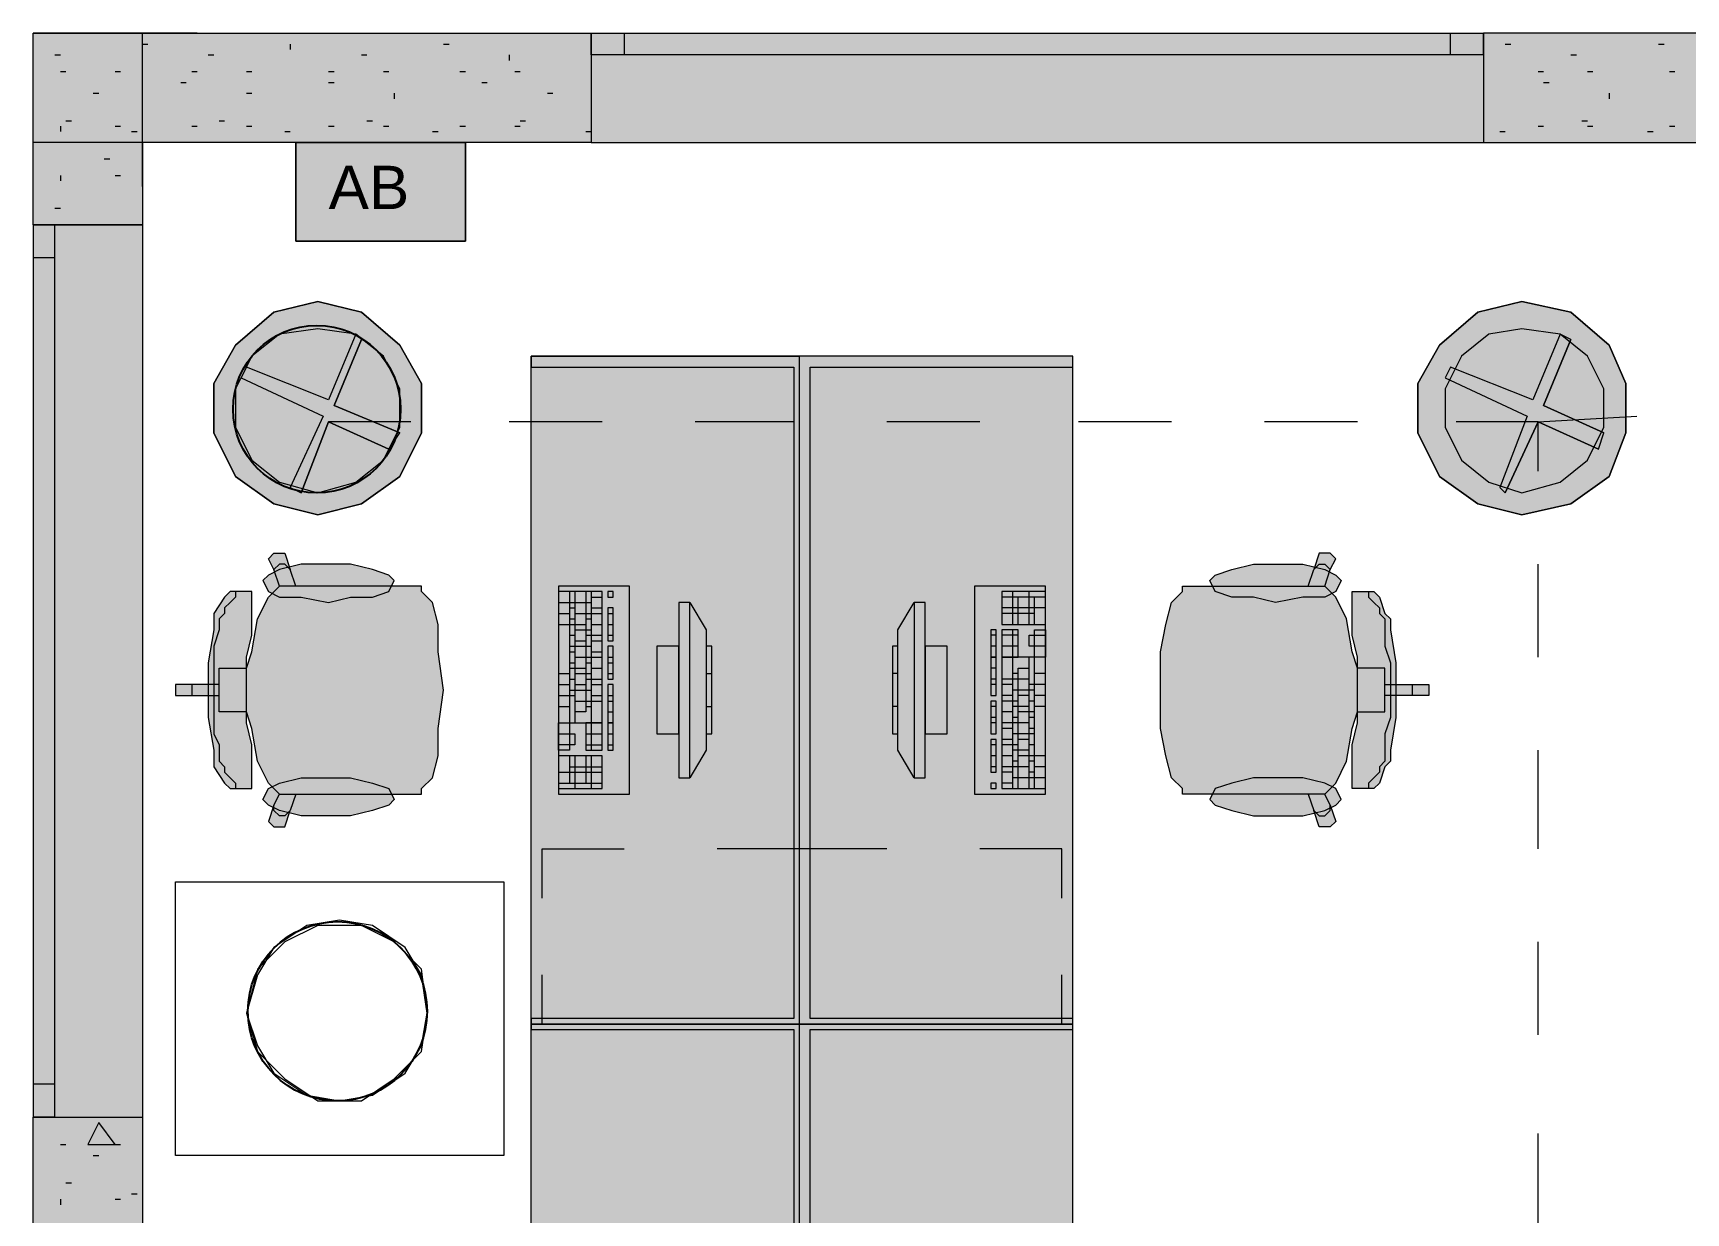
# Model space of a CAD drawing. Header units: inches. Extents: x 0.12 to 8.16, y 2.81 to 8.2.
# Drawn here: x 2.335 to 2.838, y 7.071 to 7.43 of the extents above; entities that cross this region are included whole.
import ezdxf

# ---------------------------------------------------------------- set-up
doc = ezdxf.new("R2010")
doc.units = ezdxf.units.IN
doc.header["$MEASUREMENT"] = 0
for name, color, linetype, true_color in [('PDF_Geometry', 7, 'Continuous', 0x029e21), ('PDF_Solid Fills', 7, 'Continuous', 0xffffff), ('PDF_Text', 7, 'Continuous', 0x5555ff)]:
    doc.layers.add(name, color=color, linetype=linetype, true_color=true_color)
doc.styles.add('PDF F2', font='arial.ttf')

msp = doc.modelspace()

# ---------------------------------------------------------------- hatches: boundary and pattern name
at = {"layer": 'PDF_Solid Fills', "true_color": 0xaaaaaa, "transparency": 33554559}
for points in [[(2.42167, 7.34833), (2.435, 7.345), (2.44667, 7.335), (2.45333, 7.32333), (2.45333, 7.30833), (2.44667, 7.295), (2.435, 7.28667), (2.42167, 7.28333), (2.40833, 7.28667), (2.39667, 7.295), (2.39, 7.30833), (2.39, 7.32333), (2.39667, 7.335), (2.40833, 7.345)], [(2.78833, 7.34833), (2.80333, 7.345), (2.815, 7.335), (2.82, 7.32333), (2.82, 7.30833), (2.815, 7.295), (2.80333, 7.28667), (2.78833, 7.28333), (2.775, 7.28667), (2.76333, 7.295), (2.75667, 7.30833), (2.75667, 7.32333), (2.76333, 7.335), (2.775, 7.345)], [(2.44667, 7.30833), (2.44333, 7.30333), (2.425, 7.31167), (2.41667, 7.29), (2.41333, 7.29167), (2.42333, 7.31333), (2.39833, 7.325), (2.4, 7.32833), (2.425, 7.31833), (2.43333, 7.33833), (2.435, 7.33667), (2.42667, 7.31667)], [(2.81333, 7.30833), (2.81167, 7.30333), (2.79333, 7.31167), (2.78333, 7.29), (2.78167, 7.29167), (2.79, 7.31333), (2.765, 7.325), (2.76667, 7.32833), (2.79167, 7.31833), (2.8, 7.33833), (2.80333, 7.33667), (2.795, 7.31667)]]:
    msp.add_hatch(color=253, dxfattribs=at).paths.add_polyline_path(points)
at = {"layer": 'PDF_Solid Fills', "transparency": 33554559}
for points in [[(2.42167, 7.34), (2.43333, 7.33833), (2.44167, 7.33167), (2.44667, 7.32167), (2.44667, 7.31), (2.44167, 7.3), (2.43333, 7.29333), (2.42167, 7.29), (2.41, 7.29333), (2.40167, 7.3), (2.39667, 7.31), (2.39667, 7.32167), (2.40167, 7.33167), (2.41, 7.33833)], [(2.78833, 7.29), (2.77833, 7.29333), (2.77, 7.3), (2.765, 7.31), (2.765, 7.32167), (2.77, 7.33167), (2.77833, 7.33833), (2.78833, 7.34), (2.8, 7.33833), (2.80833, 7.33167), (2.81333, 7.32167), (2.81333, 7.31), (2.80833, 7.3), (2.8, 7.29333)], [(2.78833, 7.34), (2.8, 7.33833), (2.80833, 7.33167), (2.81333, 7.32167), (2.81333, 7.31), (2.80833, 7.3), (2.8, 7.29333), (2.78833, 7.29), (2.77833, 7.29333), (2.77, 7.3), (2.765, 7.31), (2.765, 7.32167), (2.77, 7.33167), (2.77833, 7.33833)], [(2.56667, 7.32833), (2.48667, 7.32833), (2.48667, 7.33167), (2.65167, 7.33167), (2.65167, 7.32833), (2.57167, 7.32833)], [(2.44333, 7.26167), (2.44833, 7.26167), (2.45333, 7.26167), (2.45333, 7.26), (2.45667, 7.25667), (2.45667, 7.25667), (2.45833, 7.25), (2.45833, 7.24167), (2.45833, 7.24167), (2.46, 7.23), (2.37833, 7.23), (2.37833, 7.23167), (2.38, 7.23167), (2.385, 7.23167), (2.39167, 7.23167), (2.39167, 7.23667), (2.395, 7.23667), (2.4, 7.23667), (2.40167, 7.24167), (2.40333, 7.25167), (2.40667, 7.25833), (2.41, 7.26167), (2.40833, 7.26667), (2.40667, 7.27), (2.40833, 7.27167), (2.41, 7.27167), (2.41167, 7.27167), (2.41333, 7.26667), (2.415, 7.26167)], [(2.425, 7.26833), (2.43167, 7.26833), (2.43833, 7.26667), (2.44333, 7.265), (2.445, 7.26333), (2.44333, 7.26), (2.43833, 7.25833), (2.43167, 7.25833), (2.425, 7.25667), (2.41667, 7.25833), (2.41, 7.25833), (2.40667, 7.26), (2.405, 7.26333), (2.40667, 7.265), (2.41, 7.26667), (2.41667, 7.26833)], [(2.695, 7.26167), (2.72333, 7.26167), (2.725, 7.26667), (2.72667, 7.27167), (2.72833, 7.27167), (2.73, 7.27167), (2.73167, 7.27), (2.73, 7.26667), (2.72833, 7.26167), (2.73167, 7.25833), (2.735, 7.25167), (2.73667, 7.24167), (2.73833, 7.23667), (2.74333, 7.23667), (2.74667, 7.23667), (2.74667, 7.23167), (2.75333, 7.23167), (2.75833, 7.23167), (2.76, 7.23167), (2.76, 7.23), (2.67833, 7.23), (2.67833, 7.24167), (2.67833, 7.24167), (2.68, 7.25), (2.68167, 7.25667), (2.68167, 7.25667), (2.685, 7.26), (2.685, 7.26167), (2.69, 7.26167)], [(2.71333, 7.26833), (2.72167, 7.26833), (2.72833, 7.26667), (2.73167, 7.265), (2.73333, 7.26333), (2.73167, 7.26), (2.72833, 7.25833), (2.72167, 7.25833), (2.71333, 7.25667), (2.70667, 7.25833), (2.7, 7.25833), (2.695, 7.26), (2.69333, 7.26333), (2.695, 7.265), (2.7, 7.26667), (2.70667, 7.26833)], [(2.38833, 7.23833), (2.39, 7.24833), (2.39, 7.25167), (2.39, 7.25333), (2.39333, 7.25833), (2.395, 7.26), (2.4, 7.26), (2.40167, 7.26), (2.40167, 7.25667), (2.40167, 7.25333), (2.40167, 7.24667), (2.4, 7.24), (2.4, 7.23), (2.38833, 7.23)], [(2.75, 7.23833), (2.75, 7.23), (2.73833, 7.23), (2.73833, 7.24), (2.73667, 7.24667), (2.73667, 7.25333), (2.73667, 7.25667), (2.73667, 7.26), (2.73833, 7.26), (2.74333, 7.26), (2.745, 7.25833), (2.74667, 7.25333), (2.74833, 7.25167), (2.74833, 7.24833)], [(2.53167, 7.25667), (2.535, 7.25667), (2.54, 7.24833), (2.54, 7.24333), (2.54167, 7.24333), (2.54167, 7.21667), (2.54, 7.21667), (2.54, 7.21167), (2.535, 7.20333), (2.53167, 7.20333), (2.53167, 7.21667), (2.525, 7.21667), (2.525, 7.24333), (2.53167, 7.24333)], [(2.60667, 7.20333), (2.60333, 7.20333), (2.59833, 7.21167), (2.59833, 7.21667), (2.59667, 7.21667), (2.59667, 7.24333), (2.59833, 7.24333), (2.59833, 7.24833), (2.60333, 7.25667), (2.60667, 7.25667), (2.60667, 7.24333), (2.61333, 7.24333), (2.61333, 7.21667), (2.60667, 7.21667)], [(2.44333, 7.19833), (2.415, 7.19833), (2.41333, 7.19333), (2.41167, 7.18833), (2.41, 7.18833), (2.40833, 7.18833), (2.40667, 7.19), (2.40833, 7.195), (2.41, 7.19833), (2.40667, 7.20167), (2.40333, 7.20833), (2.40167, 7.21833), (2.4, 7.22333), (2.395, 7.22333), (2.39167, 7.22333), (2.39167, 7.22833), (2.385, 7.22833), (2.38, 7.22833), (2.37833, 7.22833), (2.37833, 7.23), (2.46, 7.23), (2.45833, 7.21833), (2.45833, 7.21833), (2.45833, 7.21), (2.45667, 7.20333), (2.45667, 7.20333), (2.45333, 7.2), (2.45333, 7.19833), (2.44833, 7.19833)], [(2.38833, 7.22167), (2.38833, 7.23), (2.4, 7.23), (2.4, 7.22), (2.40167, 7.21333), (2.40167, 7.20667), (2.40167, 7.20333), (2.40167, 7.2), (2.4, 7.2), (2.395, 7.2), (2.39333, 7.20167), (2.39, 7.20667), (2.39, 7.20833), (2.39, 7.21167)], [(2.695, 7.19833), (2.69, 7.19833), (2.685, 7.19833), (2.685, 7.2), (2.68167, 7.20333), (2.68167, 7.20333), (2.68, 7.21), (2.67833, 7.21833), (2.67833, 7.21833), (2.67833, 7.23), (2.76, 7.23), (2.76, 7.22833), (2.75833, 7.22833), (2.75333, 7.22833), (2.74667, 7.22833), (2.74667, 7.22333), (2.74333, 7.22333), (2.73833, 7.22333), (2.73667, 7.21833), (2.735, 7.20833), (2.73167, 7.20167), (2.72833, 7.19833), (2.73, 7.195), (2.73167, 7.19), (2.73, 7.18833), (2.72833, 7.18833), (2.72667, 7.18833), (2.725, 7.19333), (2.72333, 7.19833)], [(2.75, 7.22167), (2.74833, 7.21167), (2.74833, 7.20833), (2.74667, 7.20667), (2.745, 7.20167), (2.74333, 7.2), (2.73833, 7.2), (2.73667, 7.2), (2.73667, 7.20333), (2.73667, 7.20667), (2.73667, 7.21333), (2.73833, 7.22), (2.73833, 7.23), (2.75, 7.23)], [(2.425, 7.19167), (2.41667, 7.19167), (2.41, 7.19333), (2.40667, 7.195), (2.405, 7.19667), (2.40667, 7.2), (2.41, 7.20167), (2.41667, 7.20333), (2.425, 7.20333), (2.43167, 7.20333), (2.43833, 7.20167), (2.44333, 7.2), (2.445, 7.19667), (2.44333, 7.195), (2.43833, 7.19333), (2.43167, 7.19167)], [(2.71333, 7.19167), (2.70667, 7.19167), (2.7, 7.19333), (2.695, 7.195), (2.69333, 7.19667), (2.695, 7.2), (2.7, 7.20167), (2.70667, 7.20333), (2.71333, 7.20333), (2.72167, 7.20333), (2.72833, 7.20167), (2.73167, 7.2), (2.73333, 7.19667), (2.73167, 7.195), (2.72833, 7.19333), (2.72167, 7.19167)]]:
    msp.add_hatch(color=256, dxfattribs=at).paths.add_polyline_path(points)

# ---------------------------------------------------------------- linework, layer by layer
at = {"layer": 'PDF_Geometry', "color": 7, "lineweight": 13}
for points in [[(2.34167, 7.37167), (2.335, 7.37167), (2.335, 7.43), (2.36833, 7.43), (2.505, 7.43), (2.505, 7.42333), (2.505, 7.39667), (2.36833, 7.39667), (2.36833, 7.37167)], [(2.505, 7.42333), (2.505, 7.43)], [(2.91333, 7.39667), (2.91333, 7.43), (2.77667, 7.43), (2.77667, 7.42333), (2.77667, 7.39667), (2.87833, 7.39667), (2.87833, 7.32833), (2.87833, 7.29333), (2.96, 7.29333), (2.96, 7.32167), (2.96, 7.32833), (2.91333, 7.32833)], [(2.77667, 7.42333), (2.77667, 7.43)], [(2.46667, 7.36667), (2.46667, 7.39667), (2.415, 7.39667), (2.415, 7.36667)], [(2.34167, 7.37167), (2.335, 7.37167)], [(2.455, 7.13167), (2.45333, 7.145), (2.445, 7.15333), (2.435, 7.15833), (2.42167, 7.15833), (2.41167, 7.15333), (2.40333, 7.145), (2.4, 7.13167), (2.40333, 7.12), (2.41167, 7.11167), (2.42167, 7.105), (2.435, 7.105), (2.445, 7.11167), (2.45333, 7.12)], [(2.34167, 7.1), (2.335, 7.1)]]:
    msp.add_lwpolyline(points, close=True, dxfattribs=at)
at = {"layer": 'PDF_Geometry', "color": 251, "lineweight": 9, "true_color": 0x6a6a6a}
for points in [[(2.385, 7.43), (2.335, 7.43)], [(2.36833, 7.38333), (2.36833, 7.43)], [(2.41, 7.39667), (2.335, 7.39667)], [(2.43333, 7.33833), (2.425, 7.31833), (2.4, 7.32833)], [(2.435, 7.33667), (2.42667, 7.31667), (2.44667, 7.30833)], [(2.8, 7.33833), (2.79167, 7.31833), (2.76667, 7.32833)], [(2.80333, 7.33667), (2.795, 7.31667), (2.81333, 7.30833)], [(2.39833, 7.325), (2.42333, 7.31333), (2.41333, 7.29167)], [(2.765, 7.325), (2.79, 7.31333), (2.78167, 7.29167)], [(2.44333, 7.30333), (2.425, 7.31167), (2.41667, 7.29)], [(2.81167, 7.30333), (2.79333, 7.31167), (2.78333, 7.29)]]:
    msp.add_lwpolyline(points, dxfattribs=at)
at = {"layer": 'PDF_Geometry', "color": 30, "lineweight": 13, "true_color": 0xff6600}
for points in [[(2.505, 7.43), (2.77667, 7.43)], [(2.515, 7.43), (2.76667, 7.43)], [(2.76667, 7.42333), (2.515, 7.42333)], [(2.505, 7.39667), (2.77667, 7.39667)], [(2.335, 7.37167), (2.335, 7.1)], [(2.36833, 7.37167), (2.36833, 7.1)], [(2.335, 7.36167), (2.335, 7.11)], [(2.34167, 7.11), (2.34167, 7.36167)]]:
    msp.add_lwpolyline(points, dxfattribs=at)
at = {"layer": 'PDF_Geometry', "color": 30, "lineweight": 9, "true_color": 0xff6600}
for points in [[(2.505, 7.43), (2.515, 7.43), (2.515, 7.42333), (2.505, 7.42333)], [(2.77667, 7.42333), (2.76667, 7.42333), (2.76667, 7.43), (2.77667, 7.43)], [(2.335, 7.37167), (2.335, 7.36167), (2.34167, 7.36167), (2.34167, 7.37167)], [(2.34167, 7.1), (2.34167, 7.11), (2.335, 7.11), (2.335, 7.1)]]:
    msp.add_lwpolyline(points, dxfattribs=at)
at = {"layer": 'PDF_Geometry', "color": 54, "lineweight": 13, "true_color": 0x9f9f00}
for points in [[(2.36833, 7.42667), (2.37, 7.42667)], [(2.41333, 7.42667), (2.41333, 7.425)], [(2.46, 7.42667), (2.46167, 7.42667)], [(2.78333, 7.42667), (2.785, 7.42667)], [(2.83, 7.42667), (2.83167, 7.42667)], [(2.34167, 7.42333), (2.34333, 7.42333)], [(2.38833, 7.42333), (2.39, 7.42333)], [(2.435, 7.42333), (2.43667, 7.42333)], [(2.48, 7.42333), (2.48, 7.42167)], [(2.80333, 7.42333), (2.805, 7.42333)], [(2.34333, 7.41833), (2.345, 7.41833)], [(2.36, 7.41833), (2.36167, 7.41833)], [(2.38, 7.415), (2.38167, 7.415)], [(2.38333, 7.41833), (2.385, 7.41833)], [(2.4, 7.41833), (2.40167, 7.41833)], [(2.425, 7.41833), (2.42667, 7.41833)], [(2.425, 7.415), (2.42667, 7.415)], [(2.44167, 7.41833), (2.44333, 7.41833)], [(2.465, 7.41833), (2.46667, 7.41833)], [(2.47167, 7.415), (2.47333, 7.415)], [(2.48167, 7.41833), (2.48333, 7.41833)], [(2.79333, 7.41833), (2.795, 7.41833)], [(2.795, 7.415), (2.79667, 7.415)], [(2.80833, 7.41833), (2.81, 7.41833)], [(2.83333, 7.41833), (2.835, 7.41833)], [(2.35333, 7.41167), (2.355, 7.41167)], [(2.4, 7.41167), (2.40167, 7.41167)], [(2.445, 7.41167), (2.445, 7.41)], [(2.49167, 7.41167), (2.49333, 7.41167)], [(2.815, 7.41167), (2.815, 7.41)], [(2.34333, 7.40167), (2.34333, 7.4)], [(2.345, 7.40333), (2.34667, 7.40333)], [(2.36, 7.40167), (2.36167, 7.40167)], [(2.365, 7.4), (2.36667, 7.4)], [(2.38333, 7.40167), (2.385, 7.40167)], [(2.39167, 7.40333), (2.39333, 7.40333)], [(2.4, 7.40167), (2.40167, 7.40167)], [(2.41167, 7.4), (2.41333, 7.4)], [(2.425, 7.40167), (2.42667, 7.40167)], [(2.43667, 7.40333), (2.43833, 7.40333)], [(2.44167, 7.40167), (2.44333, 7.40167)], [(2.45667, 7.4), (2.45833, 7.4)], [(2.465, 7.40167), (2.46667, 7.40167)], [(2.48167, 7.40167), (2.48333, 7.40167)], [(2.48333, 7.40333), (2.485, 7.40333)], [(2.50333, 7.4), (2.505, 7.4)], [(2.78167, 7.4), (2.78333, 7.4)], [(2.79333, 7.40167), (2.795, 7.40167)], [(2.80667, 7.40333), (2.80833, 7.40333)], [(2.80833, 7.40167), (2.81, 7.40167)], [(2.82667, 7.4), (2.82833, 7.4)], [(2.83333, 7.40167), (2.835, 7.40167)], [(2.335, 7.38833), (2.335, 7.39)], [(2.35667, 7.39167), (2.35833, 7.39167)], [(2.335, 7.38833), (2.335, 7.38833)], [(2.34333, 7.38667), (2.34333, 7.385)], [(2.36, 7.38667), (2.36167, 7.38667)], [(2.36833, 7.38), (2.36833, 7.37833)], [(2.34167, 7.37667), (2.34333, 7.37667)], [(2.34167, 7.1), (2.34333, 7.1)], [(2.34333, 7.09167), (2.345, 7.09167)], [(2.35333, 7.08833), (2.355, 7.08833)], [(2.36, 7.09167), (2.36167, 7.09167)], [(2.345, 7.08), (2.34667, 7.08)], [(2.34333, 7.075), (2.34333, 7.07333)], [(2.36, 7.075), (2.36167, 7.075)], [(2.365, 7.07667), (2.36667, 7.07667)]]:
    msp.add_lwpolyline(points, dxfattribs=at)
at = {"layer": 'PDF_Geometry', "color": 7, "lineweight": 13}
for points in [[(2.505, 7.42333), (2.505, 7.39667)], [(2.77667, 7.42333), (2.77667, 7.39667)], [(2.34167, 7.37167), (2.36833, 7.37167)], [(2.45, 7.31167), (2.425, 7.31167)], [(2.50833, 7.31167), (2.48, 7.31167)], [(2.56667, 7.31167), (2.53667, 7.31167)], [(2.62333, 7.31167), (2.595, 7.31167)], [(2.68167, 7.31167), (2.65333, 7.31167)], [(2.73833, 7.31167), (2.71, 7.31167)], [(2.79333, 7.29667), (2.79333, 7.31167), (2.76833, 7.31167)], [(2.79333, 7.31167), (2.82333, 7.31333)], [(2.79333, 7.24), (2.79333, 7.26833)], [(2.79333, 7.18167), (2.79333, 7.21167)], [(2.79333, 7.125), (2.79333, 7.15333)], [(2.34167, 7.05), (2.335, 7.05), (2.34167, 7.05), (2.335, 7.05), (2.335, 7.1), (2.34167, 7.1), (2.36833, 7.1), (2.36833, 7.05), (2.34167, 7.05), (2.36833, 7.05)], [(2.34167, 7.1), (2.36833, 7.1)], [(2.79333, 7.06667), (2.79333, 7.095)]]:
    msp.add_lwpolyline(points, dxfattribs=at)
at = {"layer": 'PDF_Geometry', "color": 1, "lineweight": 13}
for points in [[(2.415, 7.39667), (2.46667, 7.39667), (2.46667, 7.36667), (2.415, 7.36667)], [(2.37833, 7.17167), (2.47833, 7.17167), (2.47833, 7.08833), (2.37833, 7.08833)], [(2.455, 7.13167), (2.45333, 7.14333), (2.44833, 7.15167), (2.43833, 7.15833), (2.42833, 7.16), (2.41833, 7.15833), (2.40833, 7.15167), (2.40333, 7.14333), (2.4, 7.13167), (2.40333, 7.12167), (2.40833, 7.11333), (2.41833, 7.10667), (2.42833, 7.105), (2.43833, 7.10667), (2.44833, 7.11333), (2.45333, 7.12167)]]:
    msp.add_lwpolyline(points, close=True, dxfattribs=at)
at = {"layer": 'PDF_Geometry', "color": 8, "lineweight": 13, "true_color": 0x7f7f7f}
for points in [[(2.42167, 7.34833), (2.40833, 7.345), (2.39667, 7.335), (2.39, 7.32333), (2.39, 7.30833), (2.39667, 7.295), (2.40833, 7.28667), (2.42167, 7.28333), (2.435, 7.28667), (2.44667, 7.295), (2.45333, 7.30833), (2.45333, 7.32333), (2.44667, 7.335), (2.435, 7.345)], [(2.78833, 7.34833), (2.775, 7.345), (2.76333, 7.335), (2.75667, 7.32333), (2.75667, 7.30833), (2.76333, 7.295), (2.775, 7.28667), (2.78833, 7.28333), (2.80333, 7.28667), (2.815, 7.295), (2.82, 7.30833), (2.82, 7.32333), (2.815, 7.335), (2.80333, 7.345)], [(2.42167, 7.29), (2.43333, 7.29333), (2.44167, 7.3), (2.44667, 7.31), (2.44667, 7.32167), (2.44167, 7.33167), (2.43333, 7.33833), (2.42167, 7.34), (2.41, 7.33833), (2.40167, 7.33167), (2.39667, 7.32167), (2.39667, 7.31), (2.40167, 7.3), (2.41, 7.29333)], [(2.42167, 7.34), (2.41, 7.33833), (2.40167, 7.33167), (2.39667, 7.32167), (2.39667, 7.31), (2.40167, 7.3), (2.41, 7.29333), (2.42167, 7.29), (2.43333, 7.29333), (2.44167, 7.3), (2.44667, 7.31), (2.44667, 7.32167), (2.44167, 7.33167), (2.43333, 7.33833)], [(2.78833, 7.29), (2.8, 7.29333), (2.80833, 7.3), (2.81333, 7.31), (2.81333, 7.32167), (2.80833, 7.33167), (2.8, 7.33833), (2.78833, 7.34), (2.77833, 7.33833), (2.77, 7.33167), (2.765, 7.32167), (2.765, 7.31), (2.77, 7.3), (2.77833, 7.29333)], [(2.78833, 7.34), (2.77833, 7.33833), (2.77, 7.33167), (2.765, 7.32167), (2.765, 7.31), (2.77, 7.3), (2.77833, 7.29333), (2.78833, 7.29), (2.8, 7.29333), (2.80833, 7.3), (2.81333, 7.31), (2.81333, 7.32167), (2.80833, 7.33167), (2.8, 7.33833)], [(2.44667, 7.30833), (2.42667, 7.31667), (2.435, 7.33667), (2.43333, 7.33833), (2.425, 7.31833), (2.4, 7.32833), (2.39833, 7.325), (2.42333, 7.31333), (2.41333, 7.29167), (2.41667, 7.29), (2.425, 7.31167), (2.44333, 7.30333)], [(2.81333, 7.30833), (2.795, 7.31667), (2.80333, 7.33667), (2.8, 7.33833), (2.79167, 7.31833), (2.76667, 7.32833), (2.765, 7.325), (2.79, 7.31333), (2.78167, 7.29167), (2.78333, 7.29), (2.79333, 7.31167), (2.81167, 7.30333)]]:
    msp.add_lwpolyline(points, close=True, dxfattribs=at)
at = {"layer": 'PDF_Geometry', "color": 123, "lineweight": 13, "true_color": 0x71cebe}
for points in [[(2.42167, 7.34833), (2.435, 7.345), (2.44667, 7.335), (2.45333, 7.32333), (2.45333, 7.30833), (2.44667, 7.295), (2.435, 7.28667), (2.42167, 7.28333), (2.40833, 7.28667), (2.39667, 7.295), (2.39, 7.30833), (2.39, 7.32333), (2.39667, 7.335), (2.40833, 7.345)], [(2.78833, 7.34833), (2.80333, 7.345), (2.815, 7.335), (2.82, 7.32333), (2.82, 7.30833), (2.815, 7.295), (2.80333, 7.28667), (2.78833, 7.28333), (2.775, 7.28667), (2.76333, 7.295), (2.75667, 7.30833), (2.75667, 7.32333), (2.76333, 7.335), (2.775, 7.345)], [(2.42167, 7.34), (2.41, 7.33833), (2.40167, 7.33167), (2.39667, 7.32167), (2.39667, 7.31), (2.40167, 7.3), (2.41, 7.29333), (2.42167, 7.29), (2.43333, 7.29333), (2.44167, 7.3), (2.44667, 7.31), (2.44667, 7.32167), (2.44167, 7.33167), (2.43333, 7.33833)], [(2.78833, 7.34), (2.77833, 7.33833), (2.77, 7.33167), (2.765, 7.32167), (2.765, 7.31), (2.77, 7.3), (2.77833, 7.29333), (2.78833, 7.29), (2.8, 7.29333), (2.80833, 7.3), (2.81333, 7.31), (2.81333, 7.32167), (2.80833, 7.33167), (2.8, 7.33833)]]:
    msp.add_lwpolyline(points, close=True, dxfattribs=at)
at = {"layer": 'PDF_Geometry', "lineweight": 9}
for points in [[(2.56833, 7.33167), (2.56833, 7.12833), (2.48667, 7.12833), (2.48667, 7.33167)], [(2.57167, 7.13), (2.57167, 7.32833), (2.65167, 7.32833), (2.65167, 7.33167), (2.48667, 7.33167), (2.48667, 7.32833), (2.56667, 7.32833), (2.56667, 7.13), (2.48667, 7.13), (2.48667, 7.12667), (2.56667, 7.12667), (2.56667, 6.92833), (2.48667, 6.92833), (2.48667, 6.92333), (2.65167, 6.92333), (2.65167, 6.92833), (2.57167, 6.92833), (2.57167, 7.12667), (2.65167, 7.12667), (2.65167, 7.13)], [(2.56833, 7.33167), (2.56833, 7.12833), (2.65167, 7.12833), (2.65167, 7.33167)], [(2.425, 7.26833), (2.41667, 7.26833), (2.41, 7.26667), (2.40667, 7.265), (2.405, 7.26333), (2.40667, 7.26), (2.41, 7.25833), (2.41667, 7.25833), (2.425, 7.25667), (2.43167, 7.25833), (2.43833, 7.25833), (2.44333, 7.26), (2.445, 7.26333), (2.44333, 7.265), (2.43833, 7.26667), (2.43167, 7.26833)], [(2.71333, 7.26833), (2.72167, 7.26833), (2.72833, 7.26667), (2.73167, 7.265), (2.73333, 7.26333), (2.73167, 7.26), (2.72833, 7.25833), (2.72167, 7.25833), (2.71333, 7.25667), (2.70667, 7.25833), (2.7, 7.25833), (2.695, 7.26), (2.69333, 7.26333), (2.695, 7.265), (2.7, 7.26667), (2.70667, 7.26833)], [(2.40167, 7.21333), (2.4, 7.22), (2.4, 7.23), (2.4, 7.24), (2.40167, 7.24667), (2.40167, 7.25333), (2.40167, 7.25667), (2.40167, 7.26), (2.4, 7.26), (2.395, 7.26), (2.39333, 7.25833), (2.39, 7.25333), (2.39, 7.25167), (2.39, 7.24833), (2.38833, 7.23833), (2.38833, 7.23), (2.38833, 7.22167), (2.39, 7.21167), (2.39, 7.20833), (2.39, 7.20667), (2.39333, 7.20167), (2.395, 7.2), (2.4, 7.2), (2.40167, 7.2), (2.40167, 7.20333), (2.40167, 7.20667)], [(2.51667, 7.26167), (2.495, 7.26167), (2.495, 7.19833), (2.51667, 7.19833)], [(2.495, 7.26), (2.495, 7.22), (2.50833, 7.22), (2.50833, 7.26)], [(2.51, 7.26), (2.51, 7.25833), (2.51167, 7.25833), (2.51167, 7.26)], [(2.62167, 7.19833), (2.64333, 7.19833), (2.64333, 7.26167), (2.62167, 7.26167)], [(2.64333, 7.25), (2.64333, 7.26), (2.63, 7.26), (2.63, 7.25)], [(2.73667, 7.21333), (2.73833, 7.22), (2.73833, 7.23), (2.73833, 7.24), (2.73667, 7.24667), (2.73667, 7.25333), (2.73667, 7.25667), (2.73667, 7.26), (2.73833, 7.26), (2.74333, 7.26), (2.745, 7.25833), (2.74667, 7.25333), (2.74833, 7.25167), (2.74833, 7.24833), (2.75, 7.23833), (2.75, 7.23), (2.75, 7.22167), (2.74833, 7.21167), (2.74833, 7.20833), (2.74667, 7.20667), (2.745, 7.20167), (2.74333, 7.2), (2.73833, 7.2), (2.73667, 7.2), (2.73667, 7.20333), (2.73667, 7.20667)], [(2.51, 7.255), (2.51, 7.245), (2.51167, 7.245), (2.51167, 7.255)], [(2.53167, 7.25667), (2.53167, 7.20333), (2.535, 7.20333), (2.535, 7.25667)], [(2.60667, 7.20333), (2.60667, 7.25667), (2.60333, 7.25667), (2.60333, 7.20333)], [(2.62833, 7.24), (2.62833, 7.24833), (2.62667, 7.24833), (2.62667, 7.24)], [(2.635, 7.24), (2.635, 7.24833), (2.63, 7.24833), (2.63, 7.24)], [(2.51, 7.24333), (2.51, 7.23333), (2.51167, 7.23333), (2.51167, 7.24333)], [(2.525, 7.24333), (2.525, 7.21667), (2.53167, 7.21667), (2.53167, 7.24333)], [(2.54, 7.24333), (2.54, 7.21667), (2.54167, 7.21667), (2.54167, 7.24333)], [(2.59833, 7.21667), (2.59833, 7.24333), (2.59667, 7.24333), (2.59667, 7.21667)], [(2.61333, 7.21667), (2.61333, 7.24333), (2.60667, 7.24333), (2.60667, 7.21667)], [(2.62833, 7.22833), (2.62833, 7.24), (2.62667, 7.24), (2.62667, 7.22833)], [(2.64333, 7.2), (2.64333, 7.24), (2.63, 7.24), (2.63, 7.2)], [(2.51, 7.23167), (2.51, 7.22), (2.51167, 7.22), (2.51167, 7.23167)], [(2.62833, 7.21667), (2.62833, 7.22667), (2.62667, 7.22667), (2.62667, 7.21667)], [(2.50333, 7.22), (2.50333, 7.21167), (2.50833, 7.21167), (2.50833, 7.22)], [(2.51, 7.22), (2.51, 7.21167), (2.51167, 7.21167), (2.51167, 7.22)], [(2.62833, 7.205), (2.62833, 7.215), (2.62667, 7.215), (2.62667, 7.205)], [(2.495, 7.21), (2.495, 7.2), (2.50833, 7.2), (2.50833, 7.21)], [(2.425, 7.19167), (2.41667, 7.19167), (2.41, 7.19333), (2.40667, 7.195), (2.405, 7.19667), (2.40667, 7.2), (2.41, 7.20167), (2.41667, 7.20333), (2.425, 7.20333), (2.43167, 7.20333), (2.43833, 7.20167), (2.44333, 7.2), (2.445, 7.19667), (2.44333, 7.195), (2.43833, 7.19333), (2.43167, 7.19167)], [(2.71333, 7.19167), (2.72167, 7.19167), (2.72833, 7.19333), (2.73167, 7.195), (2.73333, 7.19667), (2.73167, 7.2), (2.72833, 7.20167), (2.72167, 7.20333), (2.71333, 7.20333), (2.70667, 7.20333), (2.7, 7.20167), (2.695, 7.2), (2.69333, 7.19667), (2.695, 7.195), (2.7, 7.19333), (2.70667, 7.19167)], [(2.62833, 7.2), (2.62833, 7.20167), (2.62667, 7.20167), (2.62667, 7.2)], [(2.56833, 7.12833), (2.56833, 6.92333), (2.48667, 6.92333), (2.48667, 7.12833)], [(2.56833, 7.12833), (2.56833, 6.92333), (2.65167, 6.92333), (2.65167, 7.12833)]]:
    msp.add_lwpolyline(points, close=True, dxfattribs=at)
for points in [[(2.415, 7.26167), (2.41333, 7.26667), (2.41167, 7.26833), (2.41, 7.26833), (2.40833, 7.26667), (2.40667, 7.27), (2.40833, 7.27167), (2.41, 7.27167), (2.41167, 7.27167), (2.41333, 7.26667)], [(2.41, 7.26833), (2.41, 7.26833)], [(2.41167, 7.26833), (2.41167, 7.26833)], [(2.41167, 7.26833), (2.41167, 7.26833)], [(2.72333, 7.26167), (2.725, 7.26667), (2.72667, 7.26833), (2.72833, 7.26833), (2.73, 7.26667), (2.73167, 7.27), (2.73, 7.27167), (2.72833, 7.27167), (2.72667, 7.27167), (2.725, 7.26667)], [(2.72667, 7.26833), (2.72667, 7.26833)], [(2.72667, 7.26833), (2.72667, 7.26833)], [(2.72833, 7.26833), (2.72833, 7.26833)], [(2.40833, 7.26667), (2.40833, 7.26667)], [(2.40833, 7.26667), (2.40833, 7.26667)], [(2.40833, 7.195), (2.41, 7.19833), (2.415, 7.19833), (2.44333, 7.19833), (2.44833, 7.19833), (2.45333, 7.19833), (2.45333, 7.2), (2.45667, 7.20333), (2.45833, 7.21), (2.45833, 7.21833), (2.46, 7.23), (2.45833, 7.24167), (2.45833, 7.25), (2.45667, 7.25667), (2.45333, 7.26), (2.45333, 7.26167), (2.44833, 7.26167), (2.44333, 7.26167), (2.415, 7.26167), (2.41, 7.26167), (2.40833, 7.26667)], [(2.73, 7.195), (2.72833, 7.19833), (2.72333, 7.19833), (2.695, 7.19833), (2.69, 7.19833), (2.685, 7.19833), (2.685, 7.2), (2.68167, 7.20333), (2.68, 7.21), (2.67833, 7.21833), (2.67833, 7.23), (2.67833, 7.24167), (2.68, 7.25), (2.68167, 7.25667), (2.685, 7.26), (2.685, 7.26167), (2.69, 7.26167), (2.695, 7.26167), (2.72333, 7.26167), (2.72833, 7.26167), (2.73, 7.26667)], [(2.73, 7.26667), (2.73, 7.26667)], [(2.73, 7.26667), (2.73, 7.26667)], [(2.39667, 7.26), (2.39667, 7.25833), (2.395, 7.25667), (2.39333, 7.255), (2.39333, 7.25333), (2.39167, 7.25167), (2.39167, 7.24833), (2.39, 7.24333), (2.39, 7.23833), (2.39, 7.235), (2.39, 7.23), (2.39, 7.225), (2.39, 7.22167), (2.39, 7.21667), (2.39167, 7.21333), (2.39167, 7.20833), (2.39333, 7.20667), (2.39333, 7.205), (2.395, 7.20333), (2.39667, 7.20167), (2.39667, 7.2)], [(2.39667, 7.26), (2.39667, 7.26)], [(2.41, 7.19833), (2.40667, 7.20167), (2.40333, 7.20833), (2.40167, 7.21833), (2.4, 7.22333), (2.4, 7.23), (2.4, 7.23667), (2.40167, 7.24167), (2.40333, 7.25167), (2.40667, 7.25833), (2.41, 7.26167)], [(2.41, 7.26167), (2.41, 7.26167)], [(2.49833, 7.26), (2.49833, 7.22), (2.49833, 7.21667), (2.5, 7.21667), (2.5, 7.21333), (2.49833, 7.21333), (2.49833, 7.21167), (2.495, 7.21167), (2.495, 7.22), (2.49833, 7.22)], [(2.50333, 7.26), (2.50333, 7.22333), (2.5, 7.22333)], [(2.5, 7.26), (2.5, 7.22)], [(2.505, 7.26), (2.505, 7.22), (2.505, 7.21167)], [(2.505, 7.25833), (2.50833, 7.25833)], [(2.64333, 7.25833), (2.63, 7.25833)], [(2.63333, 7.25), (2.63333, 7.26)], [(2.635, 7.25), (2.635, 7.25833)], [(2.63833, 7.25), (2.63833, 7.26)], [(2.64, 7.25), (2.64, 7.25833)], [(2.72833, 7.26167), (2.72833, 7.26167)], [(2.72833, 7.19833), (2.73167, 7.20167), (2.735, 7.20833), (2.73667, 7.21833), (2.73833, 7.22333), (2.73833, 7.23), (2.73833, 7.23667), (2.73667, 7.24167), (2.735, 7.25167), (2.73167, 7.25833), (2.72833, 7.26167)], [(2.74167, 7.26), (2.74167, 7.26)], [(2.74167, 7.26), (2.74167, 7.25833), (2.74333, 7.25667), (2.745, 7.255), (2.745, 7.25333), (2.74667, 7.25167), (2.74667, 7.24833), (2.74667, 7.24333), (2.74833, 7.23833), (2.74833, 7.235), (2.74833, 7.23), (2.74833, 7.225), (2.74833, 7.22167), (2.74667, 7.21667), (2.74667, 7.21333), (2.74667, 7.20833), (2.745, 7.20667), (2.745, 7.205), (2.74333, 7.20333), (2.74167, 7.20167), (2.74167, 7.2)], [(2.45667, 7.25667), (2.45667, 7.25667)], [(2.495, 7.25667), (2.49833, 7.25667), (2.5, 7.25667), (2.50333, 7.25667), (2.505, 7.25667)], [(2.495, 7.25333), (2.49833, 7.25333)], [(2.49833, 7.255), (2.5, 7.255)], [(2.5, 7.25333), (2.50333, 7.25333), (2.505, 7.25333), (2.50833, 7.25333)], [(2.505, 7.255), (2.50833, 7.255)], [(2.51, 7.25333), (2.51167, 7.25333)], [(2.535, 7.25667), (2.54, 7.24833), (2.54, 7.21167), (2.535, 7.20333)], [(2.60333, 7.20333), (2.59833, 7.21167), (2.59833, 7.24833), (2.60333, 7.25667)], [(2.64333, 7.255), (2.63, 7.255)], [(2.64, 7.25333), (2.63, 7.25333)], [(2.68167, 7.25667), (2.68167, 7.25667)], [(2.495, 7.25), (2.49833, 7.25), (2.5, 7.25), (2.50333, 7.25)], [(2.49833, 7.25167), (2.5, 7.25167)], [(2.5, 7.24833), (2.50333, 7.24833), (2.505, 7.24833)], [(2.50333, 7.25167), (2.505, 7.25167)], [(2.505, 7.25), (2.50833, 7.25)], [(2.51, 7.25), (2.51167, 7.25)], [(2.63333, 7.2), (2.63333, 7.24), (2.63333, 7.24833)], [(2.64, 7.2), (2.64, 7.24), (2.64, 7.24333), (2.63833, 7.24333), (2.63833, 7.24667), (2.64, 7.24667), (2.64, 7.24833), (2.64333, 7.24833), (2.64333, 7.24), (2.64, 7.24)], [(2.49833, 7.24667), (2.5, 7.24667)], [(2.49833, 7.24333), (2.5, 7.24333), (2.50333, 7.24333), (2.505, 7.24333)], [(2.5, 7.245), (2.50333, 7.245)], [(2.50333, 7.24667), (2.505, 7.24667), (2.50833, 7.24667)], [(2.505, 7.245), (2.50833, 7.245)], [(2.51, 7.24667), (2.51167, 7.24667)], [(2.62833, 7.24667), (2.62667, 7.24667)], [(2.62833, 7.24333), (2.62667, 7.24333)], [(2.635, 7.24667), (2.63, 7.24667)], [(2.635, 7.24333), (2.63, 7.24333)], [(2.64333, 7.24333), (2.64, 7.24333), (2.64, 7.24667), (2.64333, 7.24667)], [(2.45833, 7.24167), (2.45833, 7.24167)], [(2.49833, 7.24167), (2.5, 7.24167)], [(2.49833, 7.23833), (2.5, 7.23833)], [(2.5, 7.24), (2.50333, 7.24), (2.505, 7.24), (2.50833, 7.24)], [(2.50333, 7.23833), (2.505, 7.23833)], [(2.505, 7.24167), (2.50833, 7.24167)], [(2.51, 7.24), (2.51167, 7.24)], [(2.51, 7.23833), (2.51167, 7.23833)], [(2.63833, 7.2), (2.63833, 7.24)], [(2.67833, 7.24167), (2.67833, 7.24167)], [(2.4, 7.22333), (2.395, 7.22333), (2.39167, 7.22333), (2.39167, 7.22833), (2.39167, 7.23), (2.39167, 7.23167), (2.39167, 7.23667), (2.395, 7.23667), (2.4, 7.23667)], [(2.495, 7.235), (2.49833, 7.235)], [(2.49833, 7.23667), (2.5, 7.23667), (2.50333, 7.23667)], [(2.49833, 7.23333), (2.5, 7.23333)], [(2.5, 7.235), (2.50333, 7.235), (2.505, 7.235)], [(2.50333, 7.23333), (2.505, 7.23333), (2.50833, 7.23333)], [(2.505, 7.23667), (2.50833, 7.23667)], [(2.51, 7.235), (2.51167, 7.235)], [(2.54, 7.235), (2.54167, 7.235)], [(2.59833, 7.235), (2.59667, 7.235)], [(2.62833, 7.23667), (2.62667, 7.23667)], [(2.62833, 7.23333), (2.62667, 7.23333)], [(2.63833, 7.23333), (2.635, 7.23333), (2.63333, 7.23333), (2.63, 7.23333)], [(2.635, 7.235), (2.63333, 7.235)], [(2.635, 7.2), (2.635, 7.23667), (2.63833, 7.23667)], [(2.64333, 7.235), (2.64, 7.235)], [(2.73833, 7.22333), (2.74333, 7.22333), (2.74667, 7.22333), (2.74667, 7.22833), (2.74667, 7.23), (2.74667, 7.23167), (2.74667, 7.23667), (2.74333, 7.23667), (2.73833, 7.23667)], [(2.385, 7.23167), (2.38, 7.23167), (2.37833, 7.23167), (2.37833, 7.23), (2.37833, 7.22833), (2.38, 7.22833), (2.385, 7.22833)], [(2.39167, 7.23167), (2.385, 7.23167), (2.38333, 7.23167), (2.38333, 7.23), (2.38333, 7.22833), (2.385, 7.22833), (2.39167, 7.22833)], [(2.38333, 7.23167), (2.38333, 7.23167)], [(2.38333, 7.23167), (2.38333, 7.23167)], [(2.38333, 7.23), (2.38333, 7.23)], [(2.38333, 7.22833), (2.38333, 7.22833)], [(2.495, 7.23167), (2.49833, 7.23167)], [(2.495, 7.22833), (2.49833, 7.22833), (2.5, 7.22833)], [(2.49833, 7.23), (2.5, 7.23), (2.50333, 7.23), (2.505, 7.23)], [(2.5, 7.23167), (2.50333, 7.23167)], [(2.505, 7.23167), (2.50833, 7.23167)], [(2.505, 7.22833), (2.50833, 7.22833)], [(2.51, 7.22833), (2.51167, 7.22833)], [(2.62833, 7.23167), (2.62667, 7.23167)], [(2.63333, 7.23167), (2.63, 7.23167)], [(2.63333, 7.22833), (2.63, 7.22833)], [(2.64, 7.23), (2.63833, 7.23), (2.635, 7.23), (2.63333, 7.23)], [(2.63833, 7.22833), (2.635, 7.22833)], [(2.64333, 7.23167), (2.64, 7.23167), (2.63833, 7.23167)], [(2.64333, 7.22833), (2.64, 7.22833)], [(2.74667, 7.23167), (2.75333, 7.23167), (2.755, 7.23167), (2.755, 7.23), (2.755, 7.22833), (2.75333, 7.22833), (2.74667, 7.22833)], [(2.75333, 7.23167), (2.75833, 7.23167), (2.76, 7.23167), (2.76, 7.23), (2.76, 7.22833), (2.75833, 7.22833), (2.75333, 7.22833)], [(2.755, 7.23167), (2.755, 7.23167)], [(2.755, 7.23167), (2.755, 7.23167)], [(2.755, 7.23), (2.755, 7.23)], [(2.755, 7.22833), (2.755, 7.22833)], [(2.495, 7.225), (2.49833, 7.225)], [(2.5, 7.22667), (2.50333, 7.22667), (2.505, 7.22667), (2.50833, 7.22667)], [(2.50333, 7.225), (2.505, 7.225)], [(2.51, 7.22667), (2.51167, 7.22667)], [(2.51, 7.22333), (2.51167, 7.22333)], [(2.54, 7.225), (2.54167, 7.225)], [(2.59833, 7.225), (2.59667, 7.225)], [(2.62833, 7.225), (2.62667, 7.225)], [(2.635, 7.22667), (2.63333, 7.22667), (2.63, 7.22667)], [(2.63333, 7.22333), (2.63, 7.22333)], [(2.63833, 7.225), (2.635, 7.225), (2.63333, 7.225)], [(2.64, 7.22333), (2.63833, 7.22333), (2.635, 7.22333)], [(2.64, 7.22667), (2.63833, 7.22667)], [(2.64333, 7.225), (2.64, 7.225)], [(2.45833, 7.21833), (2.45833, 7.21833)], [(2.62833, 7.22167), (2.62667, 7.22167)], [(2.62833, 7.22), (2.62667, 7.22)], [(2.63833, 7.22), (2.635, 7.22), (2.63333, 7.22), (2.63, 7.22)], [(2.63333, 7.21833), (2.63, 7.21833)], [(2.635, 7.22167), (2.63333, 7.22167)], [(2.64, 7.22167), (2.63833, 7.22167)], [(2.64, 7.21833), (2.63833, 7.21833)], [(2.67833, 7.21833), (2.67833, 7.21833)], [(2.495, 7.21667), (2.49833, 7.21667), (2.49833, 7.21333), (2.495, 7.21333)], [(2.50333, 7.21667), (2.50833, 7.21667)], [(2.50333, 7.21333), (2.50833, 7.21333)], [(2.51, 7.21667), (2.51167, 7.21667)], [(2.51, 7.21333), (2.51167, 7.21333)], [(2.62833, 7.21333), (2.62667, 7.21333)], [(2.63333, 7.215), (2.63, 7.215)], [(2.635, 7.21333), (2.63333, 7.21333), (2.63, 7.21333)], [(2.64, 7.21667), (2.63833, 7.21667), (2.635, 7.21667), (2.63333, 7.21667)], [(2.63833, 7.215), (2.635, 7.215)], [(2.64, 7.21333), (2.63833, 7.21333)], [(2.49833, 7.21), (2.49833, 7.20167)], [(2.5, 7.21), (2.5, 7.2)], [(2.50333, 7.21), (2.50333, 7.20167)], [(2.505, 7.21), (2.505, 7.2)], [(2.62833, 7.21), (2.62667, 7.21)], [(2.63333, 7.21), (2.63, 7.21)], [(2.63833, 7.21167), (2.635, 7.21167), (2.63333, 7.21167)], [(2.635, 7.20833), (2.63333, 7.20833)], [(2.64333, 7.21), (2.64, 7.21), (2.63833, 7.21), (2.635, 7.21)], [(2.64, 7.20833), (2.63833, 7.20833)], [(2.45667, 7.20333), (2.45667, 7.20333)], [(2.495, 7.205), (2.50833, 7.205)], [(2.49833, 7.20667), (2.50833, 7.20667)], [(2.62833, 7.20667), (2.62667, 7.20667)], [(2.63833, 7.20667), (2.635, 7.20667), (2.63333, 7.20667), (2.63, 7.20667)], [(2.63333, 7.205), (2.63, 7.205)], [(2.64333, 7.20333), (2.64, 7.20333), (2.63833, 7.20333), (2.635, 7.20333), (2.63333, 7.20333)], [(2.64, 7.205), (2.63833, 7.205)], [(2.64333, 7.20667), (2.64, 7.20667)], [(2.68167, 7.20333), (2.68167, 7.20333)], [(2.39667, 7.2), (2.39667, 7.2)], [(2.415, 7.19833), (2.41333, 7.19333), (2.41167, 7.19167), (2.41, 7.19167), (2.40833, 7.19333), (2.40833, 7.195), (2.40667, 7.19), (2.40833, 7.18833), (2.41, 7.18833), (2.41167, 7.18833), (2.41333, 7.19333)], [(2.41, 7.19833), (2.41, 7.19833)], [(2.495, 7.20167), (2.50833, 7.20167)], [(2.63333, 7.20167), (2.63, 7.20167)], [(2.72333, 7.19833), (2.725, 7.19333), (2.72667, 7.19167), (2.72833, 7.19167), (2.73, 7.19333), (2.73, 7.195), (2.73167, 7.19), (2.73, 7.18833), (2.72833, 7.18833), (2.72667, 7.18833), (2.725, 7.19333)], [(2.72833, 7.19833), (2.72833, 7.19833)], [(2.74167, 7.2), (2.74167, 7.2)], [(2.40833, 7.19333), (2.40833, 7.19333)], [(2.73, 7.19333), (2.73, 7.19333)], [(2.41, 7.19167), (2.41, 7.19167)], [(2.41167, 7.19167), (2.41167, 7.19167)], [(2.41167, 7.19167), (2.41167, 7.19167)], [(2.72667, 7.19167), (2.72667, 7.19167)], [(2.72667, 7.19167), (2.72667, 7.19167)], [(2.72833, 7.19167), (2.72833, 7.19167)], [(2.49, 7.16667), (2.49, 7.18167), (2.515, 7.18167)], [(2.595, 7.18167), (2.56833, 7.18167), (2.54333, 7.18167)], [(2.64833, 7.16667), (2.64833, 7.18167), (2.62333, 7.18167)], [(2.49, 7.12833), (2.49, 7.14333)], [(2.64833, 7.12833), (2.64833, 7.14333)]]:
    msp.add_lwpolyline(points, dxfattribs=at)
at = {"layer": 'PDF_Geometry', "color": 54, "lineweight": 13, "true_color": 0x9f9f00}
msp.add_lwpolyline([(2.355, 7.09833), (2.35167, 7.09167), (2.36, 7.09167)], close=True, dxfattribs=at)
at = {"layer": 'PDF_Geometry', "color": 7, "lineweight": 25}
for centre, radius in [((2.42141, 7.31551), 0.02551), ((2.42772, 7.13222), 0.02728)]:
    msp.add_circle(centre, radius, dxfattribs=at)
at = {"layer": 'PDF_Solid Fills', "lineweight": 25, "transparency": 33554559}
for points in [[(2.335, 7.43), (2.36833, 7.43), (2.335, 7.37167), (2.36833, 7.37167)], [(2.36833, 7.43), (2.505, 7.43), (2.36833, 7.39667), (2.505, 7.39667)], [(2.505, 7.43), (2.77667, 7.43), (2.505, 7.39667), (2.77667, 7.39667)], [(2.505, 7.43), (2.515, 7.43), (2.505, 7.42333), (2.515, 7.42333)], [(2.515, 7.43), (2.77667, 7.43), (2.515, 7.42333), (2.77667, 7.42333)], [(2.77667, 7.43), (2.87833, 7.43), (2.77667, 7.39667), (2.87833, 7.39667)], [(2.335, 7.37167), (2.36833, 7.37167), (2.335, 7.1), (2.36833, 7.1)], [(2.335, 7.37167), (2.34167, 7.37167), (2.335, 7.1), (2.34167, 7.1)], [(2.48667, 7.33167), (2.56833, 7.33167), (2.48667, 7.12833), (2.56833, 7.12833)], [(2.56833, 7.33167), (2.65167, 7.33167), (2.56833, 7.12833), (2.65167, 7.12833)], [(2.56667, 7.32833), (2.57167, 7.32833), (2.56667, 7.13), (2.57167, 7.13)], [(2.495, 7.26167), (2.51667, 7.26167), (2.495, 7.19833), (2.51667, 7.19833)], [(2.62167, 7.26167), (2.64333, 7.26167), (2.62167, 7.19833), (2.64333, 7.19833)], [(2.48667, 7.13), (2.57167, 7.13), (2.48667, 7.12667), (2.57167, 7.12667)], [(2.48667, 7.12833), (2.56833, 7.12833), (2.48667, 6.92333), (2.56833, 6.92333)], [(2.56833, 7.12833), (2.65167, 7.12833), (2.56833, 6.92333), (2.65167, 6.92333)], [(2.57167, 7.13), (2.65167, 7.13), (2.57167, 7.12667), (2.65167, 7.12667)], [(2.56667, 7.12667), (2.57167, 7.12667), (2.56667, 6.92833), (2.57167, 6.92833)], [(2.335, 7.1), (2.36833, 7.1), (2.335, 7.05), (2.36833, 7.05)]]:
    msp.add_solid(points, dxfattribs=at)
at = {"layer": 'PDF_Solid Fills', "color": 17, "lineweight": 25, "true_color": 0x804040, "transparency": 33554559}
msp.add_solid([(2.415, 7.39667), (2.46667, 7.39667), (2.415, 7.36667), (2.46667, 7.36667)], dxfattribs=at)

# ---------------------------------------------------------------- texts
at = {"layer": 'PDF_Text', "color": 7, "true_color": 0xffffff, "insert": (2.425, 7.38302), "char_height": 0.013175, "attachment_point": 4, "style": 'PDF F2'}
msp.add_mtext('AB', dxfattribs=at)

doc.saveas('drawing.dxf')
